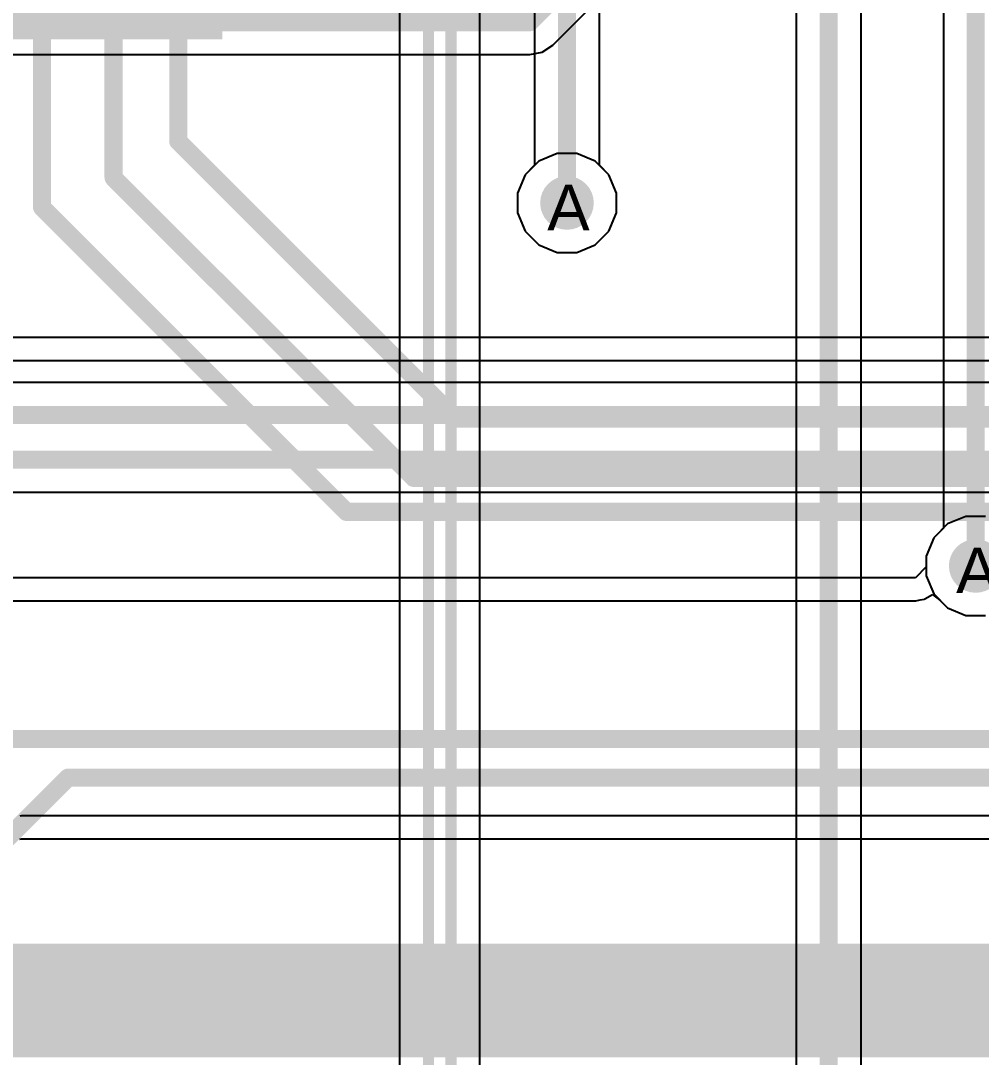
# Model space of a CAD drawing. Header units: inches. Extents: x 0 to 5271, y 0 to 5417.
# Drawn here: x 57.85 to 68.59, y 55.83 to 67.42 of the extents above; entities that cross this region are included whole.
import ezdxf

# ---------------------------------------------------------------- set-up
doc = ezdxf.new("R2010")
doc.units = ezdxf.units.IN
for name, color, linetype in [('Bottom Layer', 5, 'Continuous'), ('Bottom Overlay', 54, 'Continuous'), ('Bottom Paste', 16, 'Continuous'), ('Bottom Solder', 6, 'Continuous'), ('Drill Drawing', 1, 'Continuous'), ('L2_GND1', 16, 'Continuous'), ('L3_SIG1', 76, 'Continuous'), ('L4_PWR', 90, 'Continuous'), ('L5_GND2', 156, 'Continuous'), ('L6_SIG2', 130, 'Continuous'), ('L7_GND3', 216, 'Continuous'), ('Top Layer', 1, 'Continuous'), ('Via Holes', 16, 'Continuous')]:
    doc.layers.add(name, color=color, linetype=linetype)
doc.styles.add('Arial', font='', dxfattribs={"height": 0.2})
doc.styles.get('Arial').set_extended_font_data('Arial')

# ---------------------------------------------------------------- blocks, each defined once
blk = doc.blocks.new('0603_4_B_142')
at = {"layer": 'Bottom Layer'}
for points in [[(-1.335, 1.515), (-0.435, 1.515), (-0.435, 0.885), (-1.335, 0.885)], [(0.435, 1.515), (1.335, 1.515), (1.335, 0.885), (0.435, 0.885)], [(-1.335, 0.715), (-0.435, 0.715), (-0.435, 0.085), (-1.335, 0.085)], [(0.435, 0.715), (1.335, 0.715), (1.335, 0.085), (0.435, 0.085)], [(-1.335, -0.085), (-0.435, -0.085), (-0.435, -0.715), (-1.335, -0.715)], [(0.435, -0.085), (1.335, -0.085), (1.335, -0.715), (0.435, -0.715)], [(-1.335, -0.885), (-0.435, -0.885), (-0.435, -1.515), (-1.335, -1.515)], [(0.435, -0.885), (1.335, -0.885), (1.335, -1.515), (0.435, -1.515)]]:
    blk.add_hatch(color=5, dxfattribs=at).paths.add_polyline_path(points)
at = {"layer": 'Bottom Paste'}
for points in [[(-1.335, 1.515), (-0.435, 1.515), (-0.435, 0.885), (-1.335, 0.885)], [(0.435, 1.515), (1.335, 1.515), (1.335, 0.885), (0.435, 0.885)], [(-1.335, 0.715), (-0.435, 0.715), (-0.435, 0.085), (-1.335, 0.085)], [(0.435, 0.715), (1.335, 0.715), (1.335, 0.085), (0.435, 0.085)], [(-1.335, -0.085), (-0.435, -0.085), (-0.435, -0.715), (-1.335, -0.715)], [(0.435, -0.085), (1.335, -0.085), (1.335, -0.715), (0.435, -0.715)], [(-1.335, -0.885), (-0.435, -0.885), (-0.435, -1.515), (-1.335, -1.515)], [(0.435, -0.885), (1.335, -0.885), (1.335, -1.515), (0.435, -1.515)]]:
    blk.add_hatch(color=16, dxfattribs=at).paths.add_polyline_path(points)
at = {"layer": 'Bottom Solder'}
for points in [[(-1.437, 1.617), (-0.333, 1.617), (-0.333, 0.783), (-1.437, 0.783)], [(0.333, 1.617), (1.437, 1.617), (1.437, 0.783), (0.333, 0.783)], [(-1.437, 0.817), (-0.333, 0.817), (-0.333, -0.017), (-1.437, -0.017)], [(0.333, 0.817), (1.437, 0.817), (1.437, -0.017), (0.333, -0.017)], [(-1.437, 0.017), (-0.333, 0.017), (-0.333, -0.817), (-1.437, -0.817)], [(0.333, 0.017), (1.437, 0.017), (1.437, -0.817), (0.333, -0.817)], [(-1.437, -0.783), (-0.333, -0.783), (-0.333, -1.617), (-1.437, -1.617)], [(0.333, -0.783), (1.437, -0.783), (1.437, -1.617), (0.333, -1.617)]]:
    blk.add_hatch(color=6, dxfattribs=at).paths.add_polyline_path(points)
at = {"layer": 'Bottom Overlay'}
for points in [[(0.8, 1.6, 0.127, 0.127, 0), (-0.8, 1.6, 0.127, 0.127, 0)], [(-1.651, -1.321, 0.2, 0.2, 0), (-1.651, -1.067, 0.2, 0.2, 0)], [(-1.524, -1.194, 0.2, 0.2, 0), (-1.651, -1.067, 0.2, 0.2, 0)], [(-1.651, -1.321, 0.2, 0.2, 0), (-1.524, -1.194, 0.2, 0.2, 0)], [(0.8, -1.6, 0.127, 0.127, 0), (-0.8, -1.6, 0.127, 0.127, 0)]]:
    blk.add_lwpolyline(points, format="xyseb", dxfattribs=at)
for points in [[(-0.832, 1.6, 0.0635, 0.0635, 1), (-0.768, 1.6, 0.0635, 0.0635, 1)], [(0.768, 1.6, 0.0635, 0.0635, 1), (0.832, 1.6, 0.0635, 0.0635, 1)], [(-1.701, -1.067, 0.1, 0.1, 1), (-1.601, -1.067, 0.1, 0.1, 1)], [(-1.701, -1.067, 0.1, 0.1, 1), (-1.601, -1.067, 0.1, 0.1, 1)], [(-1.574, -1.194, 0.1, 0.1, 1), (-1.474, -1.194, 0.1, 0.1, 1)], [(-1.574, -1.194, 0.1, 0.1, 1), (-1.474, -1.194, 0.1, 0.1, 1)], [(-1.701, -1.321, 0.1, 0.1, 1), (-1.601, -1.321, 0.1, 0.1, 1)], [(-1.701, -1.321, 0.1, 0.1, 1), (-1.601, -1.321, 0.1, 0.1, 1)], [(-0.832, -1.6, 0.0635, 0.0635, 1), (-0.768, -1.6, 0.0635, 0.0635, 1)], [(0.768, -1.6, 0.0635, 0.0635, 1), (0.832, -1.6, 0.0635, 0.0635, 1)]]:
    blk.add_lwpolyline(points, format="xyseb", close=True, dxfattribs=at)

msp = doc.modelspace()

# ---------------------------------------------------------------- hatches: boundary and pattern name
at = {"layer": 'Bottom Layer'}
h = msp.add_hatch(color=5, dxfattribs=at)
edge = h.paths.add_edge_path()
edge.add_arc((63.957, 65.38), 0.3, 0, 360)
h = msp.add_hatch(color=5, dxfattribs=at)
edge = h.paths.add_edge_path()
edge.add_arc((68.529, 61.32), 0.3, 0, 360)
at = {"layer": 'L2_GND1'}
h = msp.add_hatch(color=16, dxfattribs=at)
edge = h.paths.add_edge_path()
edge.add_arc((63.957, 65.38), 0.3, 0, 360)
h = msp.add_hatch(color=16, dxfattribs=at)
edge = h.paths.add_edge_path()
edge.add_arc((68.529, 61.32), 0.3, 0, 360)
at = {"layer": 'L3_SIG1'}
h = msp.add_hatch(color=76, dxfattribs=at)
edge = h.paths.add_edge_path()
edge.add_arc((63.957, 65.38), 0.3, 0, 360)
h = msp.add_hatch(color=76, dxfattribs=at)
edge = h.paths.add_edge_path()
edge.add_arc((68.529, 61.32), 0.3, 0, 360)
at = {"layer": 'L4_PWR'}
h = msp.add_hatch(color=90, dxfattribs=at)
edge = h.paths.add_edge_path()
edge.add_arc((63.957, 65.38), 0.3, 0, 360)
h = msp.add_hatch(color=90, dxfattribs=at)
edge = h.paths.add_edge_path()
edge.add_arc((68.529, 61.32), 0.3, 0, 360)
at = {"layer": 'L5_GND2'}
h = msp.add_hatch(color=156, dxfattribs=at)
edge = h.paths.add_edge_path()
edge.add_arc((63.957, 65.38), 0.3, 0, 360)
h = msp.add_hatch(color=156, dxfattribs=at)
edge = h.paths.add_edge_path()
edge.add_arc((68.529, 61.32), 0.3, 0, 360)
at = {"layer": 'L6_SIG2'}
h = msp.add_hatch(color=130, dxfattribs=at)
edge = h.paths.add_edge_path()
edge.add_arc((63.957, 65.38), 0.3, 0, 360)
h = msp.add_hatch(color=130, dxfattribs=at)
edge = h.paths.add_edge_path()
edge.add_arc((68.529, 61.32), 0.3, 0, 360)
at = {"layer": 'L7_GND3'}
h = msp.add_hatch(color=216, dxfattribs=at)
edge = h.paths.add_edge_path()
edge.add_arc((63.957, 65.38), 0.3, 0, 360)
h = msp.add_hatch(color=216, dxfattribs=at)
edge = h.paths.add_edge_path()
edge.add_arc((68.529, 61.32), 0.3, 0, 360)
at = {"layer": 'Top Layer'}
h = msp.add_hatch(color=1, dxfattribs=at)
edge = h.paths.add_edge_path()
edge.add_arc((63.957, 65.38), 0.3, 0, 360)
h = msp.add_hatch(color=1, dxfattribs=at)
edge = h.paths.add_edge_path()
edge.add_arc((68.529, 61.32), 0.3, 0, 360)
at = {"layer": 'Via Holes'}
h = msp.add_hatch(color=7, dxfattribs=at)
edge = h.paths.add_edge_path()
edge.add_arc((63.957, 65.38), 0.15, 0, 360)
h = msp.add_hatch(color=7, dxfattribs=at)
edge = h.paths.add_edge_path()
edge.add_arc((68.529, 61.32), 0.15, 0, 360)

# ---------------------------------------------------------------- linework, layer by layer
at = {"layer": 'Bottom Layer'}
for points in [[(63.957, 65.38, 0.203, 0.203, 0), (63.957, 73.508, 0.203, 0.203, 0)], [(58.085, 65.331, 0.203, 0.203, 0), (58.085, 67.762, 0.203, 0.203, 0)], [(58.885, 65.662, 0.203, 0.203, 0), (58.885, 67.762, 0.203, 0.203, 0)], [(59.609, 66.07, 0.203, 0.203, 0), (59.609, 67.762, 0.203, 0.203, 0)], [(59.609, 66.07, 0.203, 0.203, 0), (62.713, 62.967, 0.203, 0.203, 0)], [(58.885, 65.662, 0.203, 0.203, 0), (62.242, 62.306, 0.203, 0.203, 0)], [(58.085, 65.331, 0.203, 0.203, 0), (61.491, 61.925, 0.203, 0.203, 0)], [(62.713, 62.967, 0.203, 0.203, 0), (96.143, 62.967, 0.203, 0.203, 0)], [(62.242, 62.306, 0.203, 0.203, 0), (102.738, 62.306, 0.203, 0.203, 0)], [(61.491, 61.925, 0.203, 0.203, 0), (102.895, 61.925, 0.203, 0.203, 0)], [(68.529, 61.32, 0.203, 0.203, 0), (102.51, 61.32, 0.203, 0.203, 0)], [(27.762, 59.385, 0.203, 0.203, 0), (93.523, 59.385, 0.203, 0.203, 0)], [(57.285, 57.861, 0.203, 0.203, 0), (58.378, 58.953, 0.203, 0.203, 0)], [(58.378, 58.953, 0.203, 0.203, 0), (131.444, 58.953, 0.203, 0.203, 0)], [(13.689, 56.461, 1.27, 1.27, 0), (127.853, 56.461, 1.27, 1.27, 0)]]:
    msp.add_lwpolyline(points, format="xyseb", dxfattribs=at)
for points in [[(59.558, 66.07, 0.102, 0.102, 1), (59.66, 66.07, 0.102, 0.102, 1)], [(59.558, 66.07, 0.102, 0.102, 1), (59.66, 66.07, 0.102, 0.102, 1)], [(58.835, 65.662, 0.102, 0.102, 1), (58.936, 65.662, 0.102, 0.102, 1)], [(58.835, 65.662, 0.102, 0.102, 1), (58.936, 65.662, 0.102, 0.102, 1)], [(58.035, 65.331, 0.102, 0.102, 1), (58.136, 65.331, 0.102, 0.102, 1)], [(58.035, 65.331, 0.102, 0.102, 1), (58.136, 65.331, 0.102, 0.102, 1)], [(63.906, 65.38, 0.102, 0.102, 1), (64.008, 65.38, 0.102, 0.102, 1)], [(62.662, 62.967, 0.102, 0.102, 1), (62.763, 62.967, 0.102, 0.102, 1)], [(62.662, 62.967, 0.102, 0.102, 1), (62.763, 62.967, 0.102, 0.102, 1)], [(62.191, 62.306, 0.102, 0.102, 1), (62.292, 62.306, 0.102, 0.102, 1)], [(62.191, 62.306, 0.102, 0.102, 1), (62.292, 62.306, 0.102, 0.102, 1)], [(61.44, 61.925, 0.102, 0.102, 1), (61.542, 61.925, 0.102, 0.102, 1)], [(61.44, 61.925, 0.102, 0.102, 1), (61.542, 61.925, 0.102, 0.102, 1)], [(68.478, 61.32, 0.102, 0.102, 1), (68.58, 61.32, 0.102, 0.102, 1)], [(58.327, 58.953, 0.102, 0.102, 1), (58.428, 58.953, 0.102, 0.102, 1)], [(58.327, 58.953, 0.102, 0.102, 1), (58.428, 58.953, 0.102, 0.102, 1)]]:
    msp.add_lwpolyline(points, format="xyseb", close=True, dxfattribs=at)
at = {"layer": 'L2_GND1'}
for p, q in [((63.595, 74.457), (63.595, 65.801)), ((64.32, 65.801), (64.32, 69.595)), ((63.595, 65.801), (63.488, 65.693)), ((64.427, 65.693), (64.32, 65.801)), ((63.488, 65.693), (63.403, 65.49)), ((64.511, 65.49), (64.427, 65.693)), ((63.403, 65.49), (63.403, 65.269)), ((64.511, 65.269), (64.511, 65.49)), ((63.403, 65.269), (63.488, 65.066)), ((64.427, 65.066), (64.511, 65.269)), ((63.488, 65.066), (63.643, 64.91)), ((64.271, 64.91), (64.427, 65.066)), ((63.643, 64.91), (63.847, 64.826)), ((63.847, 64.826), (64.067, 64.826)), ((64.067, 64.826), (64.271, 64.91)), ((68.215, 61.79), (68.06, 61.634)), ((68.419, 61.874), (68.215, 61.79)), ((68.639, 61.874), (68.419, 61.874)), ((68.06, 61.634), (67.975, 61.431)), ((67.975, 61.431), (67.975, 61.21)), ((67.975, 61.21), (68.06, 61.007)), ((68.06, 61.007), (68.215, 60.851)), ((68.215, 60.851), (68.419, 60.766)), ((68.419, 60.766), (68.639, 60.766))]:
    msp.add_line(p, q, dxfattribs=at)
msp.add_lwpolyline([(63.957, 65.38, 0.203, 0.203, 0), (63.957, 78.003, 0.203, 0.203, 0)], format="xyseb", dxfattribs=at)
msp.add_lwpolyline([(63.906, 65.38, 0.102, 0.102, 1), (64.008, 65.38, 0.102, 0.102, 1)], format="xyseb", close=True, dxfattribs=at)
at = {"layer": 'L3_SIG1'}
for p, q in [((62.983, 53.308), (62.983, 74.036)), ((66.522, 69.251), (66.522, 45.953)), ((67.247, 45.802), (67.247, 69.251)), ((62.085, 68.335), (62.085, 52.951)), ((63.643, 65.849), (63.488, 65.693)), ((63.847, 65.934), (63.643, 65.849)), ((64.067, 65.934), (63.847, 65.934)), ((64.271, 65.849), (64.067, 65.934)), ((64.427, 65.693), (64.271, 65.849)), ((63.488, 65.693), (63.403, 65.49)), ((64.511, 65.49), (64.427, 65.693)), ((63.403, 65.49), (63.403, 65.269)), ((64.511, 65.269), (64.511, 65.49)), ((63.403, 65.269), (63.488, 65.066)), ((64.427, 65.066), (64.511, 65.269)), ((63.488, 65.066), (63.643, 64.91)), ((64.271, 64.91), (64.427, 65.066)), ((63.643, 64.91), (63.847, 64.826)), ((63.847, 64.826), (64.067, 64.826)), ((64.067, 64.826), (64.271, 64.91)), ((68.215, 61.79), (68.06, 61.634)), ((68.419, 61.874), (68.215, 61.79)), ((68.639, 61.874), (68.419, 61.874)), ((68.06, 61.634), (67.975, 61.431)), ((67.975, 61.431), (67.975, 61.21)), ((67.975, 61.21), (68.06, 61.007)), ((68.06, 61.007), (68.215, 60.851)), ((68.215, 60.851), (68.419, 60.766)), ((68.419, 60.766), (68.639, 60.766))]:
    msp.add_line(p, q, dxfattribs=at)
for points in [[(62.408, 52.817, 0.126, 0.126, 0), (62.408, 74.199, 0.126, 0.126, 0)], [(62.66, 53.308, 0.126, 0.126, 0), (62.66, 74.199, 0.126, 0.126, 0)], [(66.884, 45.802, 0.203, 0.203, 0), (66.884, 69.672, 0.203, 0.203, 0)]]:
    msp.add_lwpolyline(points, format="xyseb", dxfattribs=at)
at = {"layer": 'L4_PWR'}
for p, q in [((63.643, 65.849), (63.488, 65.693)), ((63.847, 65.934), (63.643, 65.849)), ((64.067, 65.934), (63.847, 65.934)), ((64.271, 65.849), (64.067, 65.934)), ((64.427, 65.693), (64.271, 65.849)), ((63.488, 65.693), (63.403, 65.49)), ((64.511, 65.49), (64.427, 65.693)), ((63.403, 65.49), (63.403, 65.269)), ((64.511, 65.269), (64.511, 65.49)), ((63.403, 65.269), (63.488, 65.066)), ((64.427, 65.066), (64.511, 65.269)), ((63.488, 65.066), (63.643, 64.91)), ((64.271, 64.91), (64.427, 65.066)), ((63.643, 64.91), (63.847, 64.826)), ((63.847, 64.826), (64.067, 64.826)), ((64.067, 64.826), (64.271, 64.91)), ((73.133, 63.876), (57.511, 63.876)), ((40.801, 63.617), (95.935, 63.617)), ((68.215, 61.79), (68.06, 61.634)), ((68.419, 61.874), (68.215, 61.79)), ((68.639, 61.874), (68.419, 61.874)), ((68.06, 61.634), (67.975, 61.431)), ((67.975, 61.431), (67.975, 61.31)), ((67.975, 61.31), (67.857, 61.189)), ((67.857, 61.189), (38.612, 61.189)), ((67.959, 60.951), (68.047, 61)), ((68.047, 61), (68.127, 60.937)), ((57.511, 60.93), (67.857, 60.93)), ((67.857, 60.93), (67.859, 60.93)), ((67.859, 60.93), (67.86, 60.93)), ((67.86, 60.93), (67.908, 60.94)), ((67.908, 60.94), (67.956, 60.949)), ((67.956, 60.949), (67.958, 60.95)), ((67.958, 60.95), (67.959, 60.951)), ((68.127, 60.937), (68.14, 60.926)), ((68.14, 60.926), (68.215, 60.851)), ((68.215, 60.851), (68.419, 60.766)), ((68.419, 60.766), (68.639, 60.766)), ((57.854, 58.527), (57.835, 58.523)), ((95.688, 58.527), (57.854, 58.527)), ((57.835, 58.264), (57.854, 58.268)), ((57.854, 58.268), (95.688, 58.268))]:
    msp.add_line(p, q, dxfattribs=at)
at = {"layer": 'L5_GND2'}
for p, q in [((68.167, 71.808), (68.167, 61.741)), ((63.643, 65.849), (63.488, 65.693)), ((63.847, 65.934), (63.643, 65.849)), ((64.067, 65.934), (63.847, 65.934)), ((64.271, 65.849), (64.067, 65.934)), ((64.427, 65.693), (64.271, 65.849)), ((63.488, 65.693), (63.403, 65.49)), ((64.511, 65.49), (64.427, 65.693)), ((63.403, 65.49), (63.403, 65.269)), ((64.511, 65.269), (64.511, 65.49)), ((63.403, 65.269), (63.488, 65.066)), ((64.427, 65.066), (64.511, 65.269)), ((63.488, 65.066), (63.643, 64.91)), ((64.271, 64.91), (64.427, 65.066)), ((63.643, 64.91), (63.847, 64.826)), ((63.847, 64.826), (64.067, 64.826)), ((64.067, 64.826), (64.271, 64.91)), ((68.167, 61.741), (68.06, 61.634)), ((68.06, 61.634), (67.975, 61.431)), ((67.975, 61.431), (67.975, 61.21)), ((67.975, 61.21), (68.06, 61.007)), ((68.06, 61.007), (68.215, 60.851)), ((68.215, 60.851), (68.419, 60.766)), ((68.419, 60.766), (68.639, 60.766))]:
    msp.add_line(p, q, dxfattribs=at)
msp.add_lwpolyline([(68.529, 61.32, 0.203, 0.203, 0), (68.529, 71.958, 0.203, 0.203, 0)], format="xyseb", dxfattribs=at)
msp.add_lwpolyline([(68.478, 61.32, 0.102, 0.102, 1), (68.58, 61.32, 0.102, 0.102, 1)], format="xyseb", close=True, dxfattribs=at)
at = {"layer": 'L6_SIG2'}
for p, q in [((63.797, 67.145), (64.921, 68.269)), ((63.68, 67.067), (63.797, 67.145)), ((53.102, 67.039), (63.541, 67.039)), ((63.541, 67.039), (63.68, 67.067)), ((63.541, 67.039), (63.541, 67.039)), ((63.643, 65.849), (63.488, 65.693)), ((63.847, 65.934), (63.643, 65.849)), ((64.067, 65.934), (63.847, 65.934)), ((64.271, 65.849), (64.067, 65.934)), ((64.427, 65.693), (64.271, 65.849)), ((63.488, 65.693), (63.403, 65.49)), ((64.511, 65.49), (64.427, 65.693)), ((63.403, 65.49), (63.403, 65.269)), ((64.511, 65.269), (64.511, 65.49)), ((63.403, 65.269), (63.488, 65.066)), ((64.427, 65.066), (64.511, 65.269)), ((63.488, 65.066), (63.643, 64.91)), ((64.271, 64.91), (64.427, 65.066)), ((63.643, 64.91), (63.847, 64.826)), ((63.847, 64.826), (64.067, 64.826)), ((64.067, 64.826), (64.271, 64.91)), ((68.215, 61.79), (68.06, 61.634)), ((68.419, 61.874), (68.215, 61.79)), ((68.639, 61.874), (68.419, 61.874)), ((68.06, 61.634), (67.975, 61.431)), ((67.975, 61.431), (67.975, 61.21)), ((67.975, 61.21), (68.06, 61.007)), ((68.06, 61.007), (68.215, 60.851)), ((68.215, 60.851), (68.419, 60.766)), ((68.419, 60.766), (68.639, 60.766))]:
    msp.add_line(p, q, dxfattribs=at)
for points in [[(63.541, 67.402, 0.203, 0.203, 0), (64.665, 68.526, 0.203, 0.203, 0)], [(52.498, 67.402, 0.203, 0.203, 0), (63.541, 67.402, 0.203, 0.203, 0)]]:
    msp.add_lwpolyline(points, format="xyseb", dxfattribs=at)
msp.add_lwpolyline([(63.49, 67.402, 0.102, 0.102, 1), (63.592, 67.402, 0.102, 0.102, 1)], format="xyseb", close=True, dxfattribs=at)
msp.add_lwpolyline([(63.49, 67.402, 0.102, 0.102, 1), (63.592, 67.402, 0.102, 0.102, 1)], format="xyseb", close=True, dxfattribs=at)
at = {"layer": 'L7_GND3'}
for p, q in [((63.643, 65.849), (63.488, 65.693)), ((63.847, 65.934), (63.643, 65.849)), ((64.067, 65.934), (63.847, 65.934)), ((64.271, 65.849), (64.067, 65.934)), ((64.427, 65.693), (64.271, 65.849)), ((63.488, 65.693), (63.403, 65.49)), ((64.511, 65.49), (64.427, 65.693)), ((63.403, 65.49), (63.403, 65.269)), ((64.511, 65.269), (64.511, 65.49)), ((63.403, 65.269), (63.488, 65.066)), ((64.427, 65.066), (64.511, 65.269)), ((63.488, 65.066), (63.643, 64.91)), ((64.271, 64.91), (64.427, 65.066)), ((63.643, 64.91), (63.847, 64.826)), ((63.847, 64.826), (64.067, 64.826)), ((64.067, 64.826), (64.271, 64.91)), ((68.215, 61.79), (68.06, 61.634)), ((68.419, 61.874), (68.215, 61.79)), ((68.639, 61.874), (68.419, 61.874)), ((68.06, 61.634), (67.975, 61.431)), ((67.975, 61.431), (67.975, 61.21)), ((67.975, 61.21), (68.06, 61.007)), ((68.06, 61.007), (68.215, 60.851)), ((68.215, 60.851), (68.419, 60.766)), ((68.419, 60.766), (68.639, 60.766))]:
    msp.add_line(p, q, dxfattribs=at)
at = {"layer": 'Top Layer'}
for p, q in [((63.643, 65.849), (63.488, 65.693)), ((63.847, 65.934), (63.643, 65.849)), ((64.067, 65.934), (63.847, 65.934)), ((64.271, 65.849), (64.067, 65.934)), ((64.427, 65.693), (64.271, 65.849)), ((63.488, 65.693), (63.403, 65.49)), ((64.511, 65.49), (64.427, 65.693)), ((63.403, 65.49), (63.403, 65.269)), ((64.511, 65.269), (64.511, 65.49)), ((63.403, 65.269), (63.488, 65.066)), ((64.427, 65.066), (64.511, 65.269)), ((63.488, 65.066), (63.643, 64.91)), ((64.271, 64.91), (64.427, 65.066)), ((63.643, 64.91), (63.847, 64.826)), ((63.847, 64.826), (64.067, 64.826)), ((64.067, 64.826), (64.271, 64.91)), ((71.611, 63.372), (43.747, 63.372)), ((41.624, 62.147), (71.253, 62.147)), ((68.215, 61.79), (68.06, 61.634)), ((68.419, 61.874), (68.215, 61.79)), ((68.639, 61.874), (68.419, 61.874)), ((68.06, 61.634), (67.975, 61.431)), ((67.975, 61.431), (67.975, 61.21)), ((67.975, 61.21), (68.06, 61.007)), ((68.06, 61.007), (68.215, 60.851)), ((68.215, 60.851), (68.419, 60.766)), ((68.419, 60.766), (68.639, 60.766))]:
    msp.add_line(p, q, dxfattribs=at)
for points in [[(43.597, 63.009, 0.203, 0.203, 0), (71.611, 63.009, 0.203, 0.203, 0)], [(41.624, 62.509, 0.203, 0.203, 0), (71.404, 62.509, 0.203, 0.203, 0)]]:
    msp.add_lwpolyline(points, format="xyseb", dxfattribs=at)

# ---------------------------------------------------------------- block references
at = {"rotation": 270}
msp.add_blockref('0603_4_B_142', (58.485, 68.647), dxfattribs=at)

# ---------------------------------------------------------------- texts
at = {"layer": 'Drill Drawing', "style": 'Arial'}
for p in [(63.737, 65.075), (68.309, 61.016)]:
    msp.add_text('A', height=0.508, dxfattribs=at).set_placement(p)

doc.saveas('drawing.dxf')
